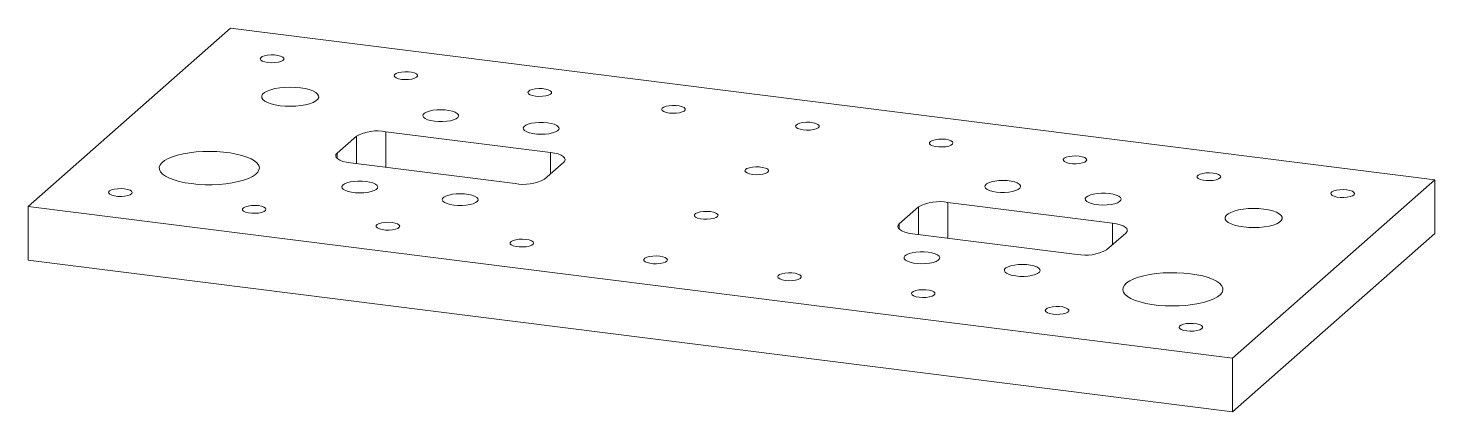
# Paper-space layout '_Dimetric' of a CAD drawing. Header units: millimetres. Extents: x -28 to 168, y -46 to 8.
import ezdxf

# ---------------------------------------------------------------- set-up
doc = ezdxf.new("R2010")
doc.units = ezdxf.units.MM

psp = doc.layouts.new('_Dimetric')

# ---------------------------------------------------------------- linework, layer by layer
at = {"color": 7, "linetype": 'Continuous', "lineweight": 15}
for p, q in [((0, 7.54), (-28.28, -17.4)), ((168.37, -13.67), (0, 7.54)), ((17.6, -7.58), (14.92, -9.94)), ((44.74, -9.85), (21.73, -6.95)), ((16.78, -11.32), (39.79, -14.22)), ((43.91, -13.6), (46.6, -11.23)), ((140.09, -38.62), (168.37, -13.67)), ((168.37, -13.67), (168.37, -21.21)), ((-28.28, -17.4), (140.09, -38.62)), ((-28.28, -17.4), (-28.28, -24.94)), ((96.18, -17.47), (93.49, -19.84)), ((123.31, -19.75), (100.3, -16.85)), ((95.35, -21.22), (118.36, -24.12)), ((122.49, -23.5), (125.17, -21.13)), ((140.09, -46.16), (168.37, -21.21)), ((-28.28, -24.94), (140.09, -46.16)), ((140.09, -38.62), (140.09, -46.16))]:
    psp.add_line(p, q, dxfattribs=at)
at = {"color": 8, "linetype": 'Continuous', "lineweight": 15}
for p, q in [((17.6, -11.42), (17.6, -7.58)), ((21.73, -6.95), (21.73, -11.94)), ((14.92, -9.94), (14.92, -10.7)), ((44.74, -12.87), (44.74, -9.85)), ((96.18, -21.32), (96.18, -17.47)), ((100.3, -16.85), (100.3, -21.84)), ((93.49, -19.84), (93.49, -20.6)), ((123.31, -22.77), (123.31, -19.75))]:
    psp.add_line(p, q, dxfattribs=at)
at = {"color": 7, "linetype": 'Continuous', "lineweight": 15, "flags": 128}
for points in [[(5.24, 2.73), (5.72, 2.7), (6.21, 2.71), (6.66, 2.77), (7.04, 2.88), (7.31, 3.01), (7.45, 3.17), (7.45, 3.33), (7.3, 3.49), (7.01, 3.63), (6.63, 3.73), (6.17, 3.78), (5.67, 3.79), (5.2, 3.76), (4.77, 3.67), (4.44, 3.55), (4.24, 3.4), (4.17, 3.24), (4.25, 3.08), (4.47, 2.93), (4.81, 2.81), (5.24, 2.73)], [(23.94, 0.37), (24.42, 0.34), (24.91, 0.35), (25.37, 0.42), (25.75, 0.52), (26.02, 0.66), (26.16, 0.81), (26.16, 0.98), (26, 1.13), (25.72, 1.27), (25.33, 1.37), (24.87, 1.43), (24.38, 1.44), (23.9, 1.4), (23.48, 1.31), (23.15, 1.19), (22.94, 1.04), (22.88, 0.88), (22.96, 0.72), (23.18, 0.57), (23.51, 0.45), (23.94, 0.37)], [(6.94, -3.31), (7.65, -3.37), (8.39, -3.4), (9.12, -3.37), (9.83, -3.3), (10.49, -3.19), (11.07, -3.04), (11.56, -2.86), (11.95, -2.65), (12.21, -2.42), (12.34, -2.17), (12.33, -1.93), (12.19, -1.69), (11.92, -1.46), (11.52, -1.25), (11.02, -1.07), (10.43, -0.92), (9.77, -0.81), (9.05, -0.75), (8.32, -0.73), (7.58, -0.75), (6.88, -0.82), (6.22, -0.93), (5.63, -1.08), (5.14, -1.27), (4.76, -1.48), (4.5, -1.71), (4.37, -1.95), (4.37, -2.2), (4.51, -2.44), (4.79, -2.67), (5.18, -2.87), (5.68, -3.05), (6.27, -3.2), (6.94, -3.31)], [(42.65, -1.98), (43.13, -2.02), (43.62, -2), (44.08, -1.94), (44.46, -1.84), (44.73, -1.7), (44.87, -1.54), (44.86, -1.38), (44.71, -1.22), (44.43, -1.09), (44.04, -0.99), (43.58, -0.93), (43.09, -0.92), (42.61, -0.96), (42.19, -1.04), (41.86, -1.16), (41.65, -1.31), (41.59, -1.48), (41.66, -1.64), (41.88, -1.78), (42.22, -1.9), (42.65, -1.98)], [(28.52, -5.49), (28, -5.4), (27.56, -5.28), (27.22, -5.12), (27, -4.94), (26.9, -4.75), (26.94, -4.56), (27.12, -4.37), (27.41, -4.21), (27.82, -4.07), (28.3, -3.96), (28.85, -3.9), (29.43, -3.88), (30.01, -3.91), (30.55, -3.97), (31.03, -4.08), (31.42, -4.22), (31.71, -4.39), (31.87, -4.58), (31.89, -4.77), (31.78, -4.96), (31.55, -5.14), (31.2, -5.29), (30.75, -5.42), (30.23, -5.5), (29.66, -5.54), (29.08, -5.54), (28.52, -5.49)], [(61.36, -4.34), (61.84, -4.37), (62.33, -4.36), (62.79, -4.3), (63.17, -4.19), (63.44, -4.06), (63.58, -3.9), (63.57, -3.74), (63.42, -3.58), (63.14, -3.45), (62.75, -3.35), (62.29, -3.29), (61.8, -3.28), (61.32, -3.32), (60.9, -3.4), (60.57, -3.52), (60.36, -3.67), (60.29, -3.83), (60.37, -3.99), (60.59, -4.14), (60.93, -4.26), (61.36, -4.34)], [(44.31, -5.7), (44.83, -5.79), (45.27, -5.92), (45.61, -6.07), (45.83, -6.25), (45.93, -6.44), (45.89, -6.64), (45.71, -6.82), (45.42, -6.99), (45.01, -7.13), (44.52, -7.23), (43.98, -7.29), (43.4, -7.31), (42.82, -7.29), (42.28, -7.22), (41.8, -7.11), (41.41, -6.97), (41.12, -6.8), (40.96, -6.62), (40.94, -6.42), (41.04, -6.23), (41.28, -6.06), (41.63, -5.9), (42.08, -5.78), (42.6, -5.7), (43.17, -5.65), (43.75, -5.66), (44.31, -5.7)], [(80.07, -6.7), (80.55, -6.73), (81.04, -6.72), (81.49, -6.65), (81.88, -6.55), (82.15, -6.41), (82.29, -6.26), (82.28, -6.09), (82.13, -5.94), (81.85, -5.8), (81.46, -5.7), (81, -5.64), (80.51, -5.63), (80.03, -5.67), (79.61, -5.76), (79.28, -5.88), (79.07, -6.03), (79, -6.19), (79.08, -6.35), (79.3, -6.5), (79.64, -6.62), (80.07, -6.7)], [(-5.44, -14.22), (-4.5, -14.32), (-3.54, -14.37), (-2.56, -14.37), (-1.59, -14.33), (-0.65, -14.24), (0.25, -14.11), (1.08, -13.94), (1.84, -13.74), (2.5, -13.5), (3.06, -13.23), (3.5, -12.94), (3.81, -12.63), (3.99, -12.31), (4.04, -11.99), (3.95, -11.66), (3.72, -11.35), (3.37, -11.04), (2.89, -10.76), (2.3, -10.5), (1.6, -10.27), (0.82, -10.08), (-0.04, -9.92), (-0.95, -9.81), (-1.9, -9.73), (-2.88, -9.71), (-3.85, -9.73), (-4.81, -9.79), (-5.73, -9.9), (-6.6, -10.05), (-7.39, -10.23), (-8.11, -10.46), (-8.72, -10.71), (-9.21, -10.99), (-9.59, -11.29), (-9.84, -11.61), (-9.95, -11.93), (-9.93, -12.26), (-9.77, -12.58), (-9.48, -12.89), (-9.07, -13.18), (-8.53, -13.45), (-7.89, -13.7), (-7.15, -13.91), (-6.32, -14.09), (-5.44, -14.22)], [(99.94, -8.02), (99.46, -7.99), (98.97, -8), (98.52, -8.07), (98.14, -8.17), (97.86, -8.31), (97.73, -8.46), (97.73, -8.63), (97.88, -8.78), (98.16, -8.92), (98.55, -9.02), (99.01, -9.08), (99.5, -9.09), (99.98, -9.05), (100.41, -8.96), (100.73, -8.84), (100.94, -8.69), (101.01, -8.53), (100.93, -8.37), (100.71, -8.22), (100.37, -8.1), (99.94, -8.02)], [(16.78, -11.32), (16.22, -11.23), (15.72, -11.1), (15.3, -10.94), (14.99, -10.76), (14.79, -10.56), (14.71, -10.36), (14.75, -10.15), (14.92, -9.94)], [(44.74, -9.85), (45.3, -9.95), (45.8, -10.07), (46.21, -10.23), (46.52, -10.41), (46.72, -10.61), (46.81, -10.82), (46.76, -11.03), (46.6, -11.23)], [(118.65, -10.38), (118.17, -10.35), (117.68, -10.36), (117.23, -10.42), (116.84, -10.53), (116.57, -10.66), (116.43, -10.82), (116.44, -10.99), (116.59, -11.14), (116.87, -11.28), (117.26, -11.38), (117.72, -11.43), (118.21, -11.44), (118.69, -11.41), (119.11, -11.32), (119.44, -11.2), (119.65, -11.05), (119.72, -10.89), (119.64, -10.73), (119.42, -10.58), (119.08, -10.46), (118.65, -10.38)], [(73, -12.93), (73.48, -12.97), (73.97, -12.95), (74.42, -12.89), (74.8, -12.79), (75.08, -12.65), (75.22, -12.49), (75.21, -12.33), (75.06, -12.17), (74.78, -12.04), (74.39, -11.94), (73.93, -11.88), (73.44, -11.87), (72.96, -11.91), (72.54, -11.99), (72.21, -12.11), (72, -12.26), (71.93, -12.43), (72.01, -12.59), (72.23, -12.73), (72.57, -12.85), (73, -12.93)], [(137.36, -12.74), (136.88, -12.7), (136.39, -12.72), (135.93, -12.78), (135.55, -12.88), (135.28, -13.02), (135.14, -13.18), (135.15, -13.34), (135.3, -13.5), (135.58, -13.63), (135.97, -13.73), (136.43, -13.79), (136.92, -13.8), (137.4, -13.76), (137.82, -13.68), (138.15, -13.56), (138.36, -13.41), (138.43, -13.25), (138.35, -13.08), (138.13, -12.94), (137.79, -12.82), (137.36, -12.74)], [(-14.81, -14.95), (-15.29, -14.91), (-15.78, -14.93), (-16.24, -14.99), (-16.62, -15.09), (-16.89, -15.23), (-17.03, -15.39), (-17.02, -15.55), (-16.87, -15.71), (-16.59, -15.84), (-16.2, -15.94), (-15.74, -16), (-15.25, -16.01), (-14.77, -15.97), (-14.35, -15.89), (-14.02, -15.77), (-13.81, -15.62), (-13.74, -15.46), (-13.82, -15.29), (-14.04, -15.15), (-14.38, -15.03), (-14.81, -14.95)], [(18.97, -13.91), (19.48, -14), (19.92, -14.13), (20.27, -14.28), (20.49, -14.46), (20.58, -14.65), (20.54, -14.85), (20.37, -15.03), (20.07, -15.2), (19.67, -15.34), (19.18, -15.44), (18.63, -15.5), (18.05, -15.52), (17.48, -15.5), (16.94, -15.43), (16.45, -15.32), (16.06, -15.18), (15.78, -15.01), (15.62, -14.83), (15.59, -14.63), (15.7, -14.44), (15.94, -14.27), (16.29, -14.11), (16.74, -13.99), (17.26, -13.91), (17.83, -13.86), (18.41, -13.87), (18.97, -13.91)], [(31.23, -17.24), (30.72, -17.15), (30.28, -17.02), (29.94, -16.87), (29.71, -16.69), (29.62, -16.5), (29.66, -16.3), (29.83, -16.12), (30.13, -15.95), (30.53, -15.81), (31.02, -15.71), (31.57, -15.65), (32.15, -15.63), (32.72, -15.65), (33.27, -15.72), (33.75, -15.83), (34.14, -15.97), (34.42, -16.14), (34.58, -16.32), (34.61, -16.52), (34.5, -16.71), (34.27, -16.88), (33.91, -17.04), (33.46, -17.16), (32.94, -17.25), (32.38, -17.29), (31.8, -17.29), (31.23, -17.24)], [(107.09, -15.39), (106.57, -15.3), (106.13, -15.18), (105.79, -15.02), (105.57, -14.84), (105.48, -14.65), (105.52, -14.46), (105.69, -14.27), (105.99, -14.11), (106.39, -13.97), (106.88, -13.86), (107.43, -13.8), (108, -13.78), (108.58, -13.8), (109.12, -13.87), (109.6, -13.98), (110, -14.12), (110.28, -14.29), (110.44, -14.48), (110.47, -14.67), (110.36, -14.86), (110.12, -15.04), (109.77, -15.19), (109.32, -15.32), (108.8, -15.4), (108.23, -15.44), (107.65, -15.44), (107.09, -15.39)], [(122.89, -15.6), (123.4, -15.69), (123.84, -15.82), (124.19, -15.97), (124.41, -16.15), (124.5, -16.34), (124.46, -16.54), (124.29, -16.72), (123.99, -16.89), (123.59, -17.03), (123.1, -17.13), (122.55, -17.19), (121.97, -17.21), (121.4, -17.19), (120.86, -17.12), (120.37, -17.01), (119.98, -16.87), (119.7, -16.7), (119.54, -16.52), (119.51, -16.32), (119.62, -16.13), (119.86, -15.96), (120.21, -15.8), (120.66, -15.68), (121.18, -15.59), (121.75, -15.55), (122.33, -15.55), (122.89, -15.6)], [(156.07, -15.1), (155.59, -15.06), (155.1, -15.08), (154.64, -15.14), (154.26, -15.24), (153.99, -15.38), (153.85, -15.54), (153.86, -15.7), (154.01, -15.86), (154.29, -15.99), (154.68, -16.09), (155.14, -16.15), (155.63, -16.16), (156.11, -16.12), (156.53, -16.04), (156.86, -15.91), (157.07, -15.77), (157.13, -15.6), (157.06, -15.44), (156.84, -15.29), (156.5, -15.18), (156.07, -15.1)], [(3.9, -17.3), (3.42, -17.27), (2.93, -17.28), (2.47, -17.35), (2.09, -17.45), (1.82, -17.59), (1.68, -17.74), (1.69, -17.91), (1.84, -18.06), (2.12, -18.2), (2.51, -18.3), (2.97, -18.36), (3.46, -18.37), (3.94, -18.33), (4.36, -18.25), (4.69, -18.12), (4.9, -17.97), (4.96, -17.81), (4.88, -17.65), (4.67, -17.5), (4.33, -17.39), (3.9, -17.3)], [(22.61, -19.66), (22.12, -19.63), (21.63, -19.64), (21.18, -19.7), (20.8, -19.81), (20.53, -19.94), (20.39, -20.1), (20.39, -20.27), (20.54, -20.42), (20.83, -20.56), (21.22, -20.66), (21.68, -20.71), (22.17, -20.72), (22.64, -20.69), (23.07, -20.6), (23.4, -20.48), (23.6, -20.33), (23.67, -20.17), (23.59, -20.01), (23.37, -19.86), (23.03, -19.74), (22.61, -19.66)], [(67.09, -18.14), (66.61, -18.11), (66.12, -18.12), (65.67, -18.18), (65.29, -18.29), (65.01, -18.42), (64.88, -18.58), (64.88, -18.74), (65.03, -18.9), (65.31, -19.03), (65.7, -19.13), (66.16, -19.19), (66.65, -19.2), (67.13, -19.16), (67.55, -19.08), (67.88, -18.96), (68.09, -18.81), (68.16, -18.65), (68.08, -18.49), (67.86, -18.34), (67.52, -18.22), (67.09, -18.14)], [(144.47, -17.79), (143.75, -17.72), (143.02, -17.7), (142.28, -17.72), (141.58, -17.79), (140.92, -17.9), (140.33, -18.05), (139.84, -18.24), (139.46, -18.45), (139.2, -18.68), (139.07, -18.92), (139.07, -19.17), (139.21, -19.41), (139.49, -19.64), (139.88, -19.84), (140.38, -20.03), (140.97, -20.17), (141.64, -20.28), (142.35, -20.35), (143.08, -20.37), (143.82, -20.34), (144.53, -20.27), (145.19, -20.16), (145.77, -20.01), (146.26, -19.83), (146.65, -19.62), (146.91, -19.39), (147.04, -19.14), (147.03, -18.9), (146.89, -18.66), (146.62, -18.43), (146.22, -18.22), (145.72, -18.04), (145.13, -17.89), (144.47, -17.79)], [(95.35, -21.22), (94.79, -21.13), (94.29, -21), (93.88, -20.84), (93.57, -20.66), (93.37, -20.46), (93.29, -20.25), (93.33, -20.05), (93.49, -19.84)], [(123.31, -19.75), (123.88, -19.85), (124.37, -19.97), (124.79, -20.13), (125.1, -20.31), (125.3, -20.51), (125.38, -20.72), (125.34, -20.93), (125.17, -21.13)], [(41.31, -22.02), (40.83, -21.98), (40.34, -22), (39.89, -22.06), (39.51, -22.16), (39.23, -22.3), (39.1, -22.46), (39.1, -22.62), (39.25, -22.78), (39.54, -22.91), (39.92, -23.01), (40.38, -23.07), (40.87, -23.08), (41.35, -23.04), (41.78, -22.96), (42.11, -22.84), (42.31, -22.69), (42.38, -22.53), (42.3, -22.36), (42.08, -22.22), (41.74, -22.1), (41.31, -22.02)], [(60.02, -24.38), (59.54, -24.34), (59.05, -24.36), (58.6, -24.42), (58.21, -24.52), (57.94, -24.66), (57.8, -24.82), (57.81, -24.98), (57.96, -25.14), (58.24, -25.27), (58.63, -25.37), (59.09, -25.43), (59.58, -25.44), (60.06, -25.4), (60.48, -25.32), (60.81, -25.19), (61.02, -25.05), (61.09, -24.88), (61.01, -24.72), (60.79, -24.57), (60.45, -24.46), (60.02, -24.38)], [(97.54, -23.81), (98.06, -23.9), (98.5, -24.03), (98.84, -24.18), (99.06, -24.36), (99.16, -24.55), (99.12, -24.75), (98.94, -24.93), (98.65, -25.1), (98.24, -25.24), (97.75, -25.34), (97.21, -25.4), (96.63, -25.42), (96.05, -25.4), (95.51, -25.33), (95.03, -25.22), (94.64, -25.08), (94.35, -24.91), (94.19, -24.73), (94.17, -24.53), (94.27, -24.34), (94.51, -24.17), (94.86, -24.01), (95.31, -23.89), (95.83, -23.8), (96.4, -23.76), (96.98, -23.76), (97.54, -23.81)], [(109.81, -27.14), (109.29, -27.05), (108.85, -26.92), (108.51, -26.77), (108.29, -26.59), (108.19, -26.4), (108.23, -26.2), (108.41, -26.02), (108.7, -25.85), (109.11, -25.71), (109.6, -25.61), (110.14, -25.55), (110.72, -25.53), (111.3, -25.55), (111.84, -25.62), (112.32, -25.73), (112.71, -25.87), (113, -26.04), (113.16, -26.22), (113.19, -26.42), (113.08, -26.61), (112.84, -26.78), (112.49, -26.94), (112.04, -27.06), (111.52, -27.15), (110.95, -27.19), (110.37, -27.19), (109.81, -27.14)], [(77.56, -27.76), (78.04, -27.8), (78.53, -27.78), (78.99, -27.72), (79.37, -27.62), (79.64, -27.48), (79.78, -27.32), (79.78, -27.16), (79.62, -27), (79.34, -26.87), (78.95, -26.77), (78.49, -26.71), (78, -26.7), (77.52, -26.74), (77.1, -26.82), (76.77, -26.94), (76.56, -27.09), (76.5, -27.25), (76.58, -27.42), (76.8, -27.56), (77.13, -27.68), (77.56, -27.76)], [(134.21, -26.83), (133.28, -26.73), (132.31, -26.69), (131.34, -26.68), (130.37, -26.72), (129.43, -26.81), (128.53, -26.94), (127.69, -27.11), (126.94, -27.31), (126.28, -27.55), (125.72, -27.82), (125.28, -28.11), (124.97, -28.42), (124.79, -28.74), (124.74, -29.06), (124.83, -29.39), (125.05, -29.7), (125.41, -30.01), (125.89, -30.29), (126.48, -30.55), (127.17, -30.78), (127.96, -30.97), (128.81, -31.13), (129.73, -31.25), (130.68, -31.32), (131.65, -31.34), (132.63, -31.32), (133.58, -31.26), (134.51, -31.15), (135.37, -31), (136.17, -30.82), (136.88, -30.59), (137.49, -30.34), (137.99, -30.06), (138.37, -29.76), (138.62, -29.44), (138.73, -29.12), (138.71, -28.8), (138.55, -28.47), (138.26, -28.16), (137.84, -27.87), (137.31, -27.6), (136.66, -27.35), (135.92, -27.14), (135.1, -26.96), (134.21, -26.83)], [(96.27, -30.12), (96.75, -30.15), (97.24, -30.14), (97.7, -30.08), (98.08, -29.97), (98.35, -29.84), (98.49, -29.68), (98.48, -29.52), (98.33, -29.36), (98.05, -29.23), (97.66, -29.12), (97.2, -29.07), (96.71, -29.06), (96.23, -29.1), (95.81, -29.18), (95.48, -29.3), (95.27, -29.45), (95.21, -29.61), (95.28, -29.77), (95.5, -29.92), (95.84, -30.04), (96.27, -30.12)], [(114.98, -32.48), (115.46, -32.51), (115.95, -32.5), (116.41, -32.43), (116.79, -32.33), (117.06, -32.19), (117.2, -32.04), (117.19, -31.87), (117.04, -31.72), (116.76, -31.58), (116.37, -31.48), (115.91, -31.42), (115.42, -31.41), (114.94, -31.45), (114.52, -31.54), (114.19, -31.66), (113.98, -31.81), (113.91, -31.97), (113.99, -32.13), (114.21, -32.28), (114.55, -32.4), (114.98, -32.48)], [(133.69, -34.83), (134.17, -34.87), (134.66, -34.85), (135.11, -34.79), (135.5, -34.69), (135.77, -34.55), (135.91, -34.39), (135.9, -34.23), (135.75, -34.07), (135.47, -33.94), (135.08, -33.84), (134.62, -33.78), (134.13, -33.77), (133.65, -33.81), (133.23, -33.89), (132.9, -34.01), (132.69, -34.16), (132.62, -34.33), (132.7, -34.49), (132.92, -34.63), (133.26, -34.75), (133.69, -34.83)]]:
    psp.add_lwpolyline(points, dxfattribs=at)
at = {"color": 7, "linetype": 'Continuous', "lineweight": 15}
for centre, start, end in [((20.55, -13.14), 79.2261, 117.8883), ((40.97, -8.03), 259.2261, 297.8883), ((99.12, -23.04), 79.2261, 117.8883), ((119.54, -17.93), 259.2261, 297.8883)]:
    psp.add_arc(centre, 6.3, start, end, dxfattribs=at)

doc.saveas('drawing.dxf')
